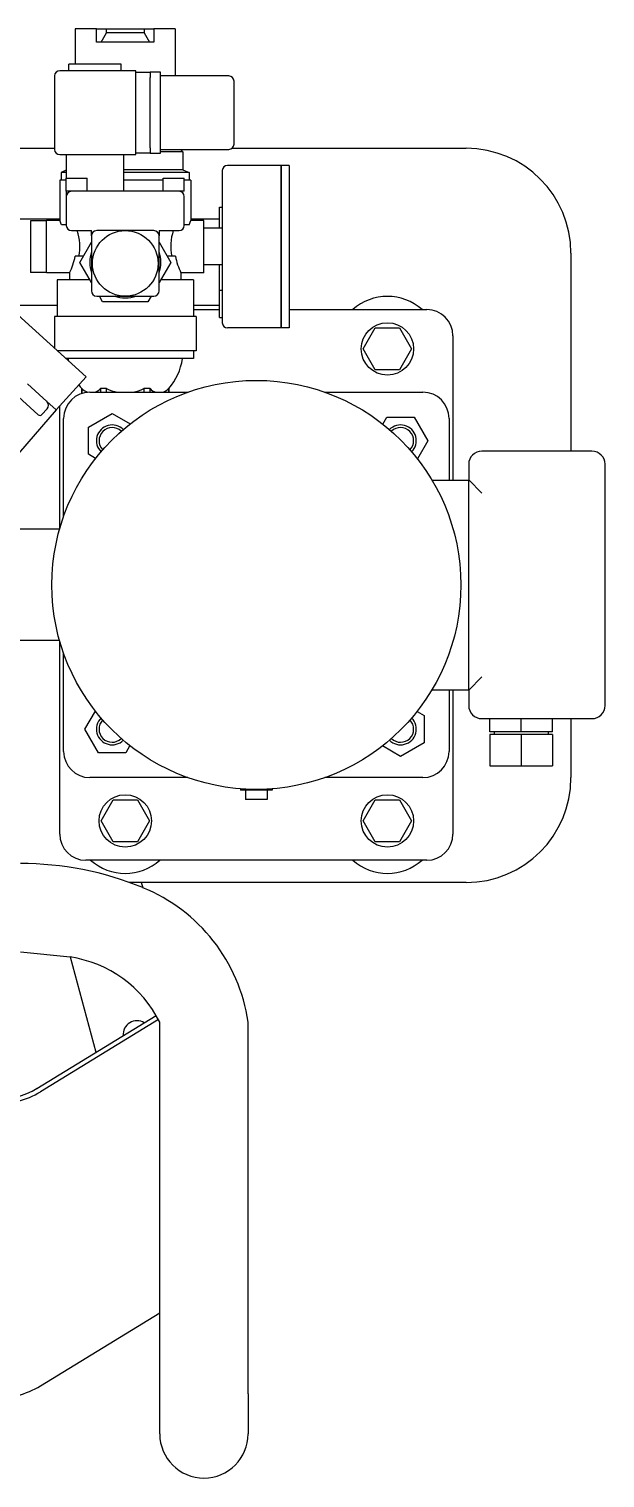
# Model space of a CAD drawing. Extents: x 419008 to 585152, y 366207 to 472224.
# Drawn here: x 470895 to 471115, y 422480 to 423032 of the extents above; entities that cross this region are included whole.
import ezdxf

# ---------------------------------------------------------------- set-up
doc = ezdxf.new("R2010")
doc.units = 0
doc.header["$LTSCALE"] = 50
doc.layers.get('0').update_dxf_attribs({"linetype": 'CONTINUOUS'})
doc.layers.add('eq', color=255, linetype='CONTINUOUS')

# ---------------------------------------------------------------- blocks, each defined once
blk = doc.blocks.new('2Drfxfst_75')
for p, q in [((138.86, 195.5), (130.74, 195.5)), ((130.74, 195.5), (130.74, 182.1)), ((138.86, 190.5), (138.86, 195.5)), ((138.86, 195.5), (142.59, 195.5)), ((140.58, 190.5), (142.59, 194)), ((142.59, 194), (142.59, 195.5)), ((142.59, 195.5), (156.99, 195.5)), ((156.99, 194), (142.59, 194)), ((156.99, 195.5), (160.72, 195.5)), ((156.99, 195.5), (156.99, 194)), ((156.99, 194), (159, 190.5)), ((168.84, 195.5), (160.72, 195.5)), ((160.72, 195.5), (160.72, 190.5)), ((168.84, 195.5), (168.84, 177.6)), ((160.72, 190.5), (138.86, 190.5)), ((122.79, 177.6), (122.79, 149.6)), ((153.79, 179.6), (124.79, 179.6)), ((148.29, 182.1), (128.29, 182.1)), ((128.29, 179.6), (128.29, 182.1)), ((148.29, 179.6), (148.29, 182.1)), ((153.79, 177.6), (153.79, 179.6)), ((159.29, 178.9), (153.79, 178.9)), ((153.79, 149.6), (153.79, 177.6)), ((163.29, 179), (159.29, 179)), ((159.29, 179), (159.29, 177)), ((159.29, 150.2), (159.29, 177)), ((163.29, 177), (163.29, 179)), ((189.29, 177.6), (163.29, 177.6)), ((163.29, 150.2), (163.29, 177)), ((191.29, 151.6), (191.29, 175.6)), ((95.47, 150), (122.79, 150)), ((153.79, 147.6), (153.79, 149.6)), ((159.29, 150.2), (159.29, 148.2)), ((163.29, 148.2), (163.29, 150.2)), ((163.29, 149.6), (189.29, 149.6)), ((170.87, 149.6), (171.79, 148.7)), ((190.49, 150), (279.79, 150)), ((124.79, 147.6), (153.79, 147.6)), ((127.29, 147.6), (127.29, 138.6)), ((149.29, 133.6), (149.29, 147.6)), ((153.79, 148.3), (159.29, 148.3)), ((159.29, 148.2), (163.29, 148.2)), ((171.79, 148.7), (163.29, 148.7)), ((171.79, 148.7), (171.79, 141.82)), ((127.29, 141.61), (125.39, 140.82)), ((127.29, 140.82), (125.39, 140.82)), ((125.39, 140.82), (125.39, 137.82)), ((127.29, 138.6), (135.29, 138.6)), ((127.29, 133.6), (127.29, 138.6)), ((135.29, 133.6), (135.29, 138.6)), ((149.79, 141.82), (149.29, 141.82)), ((149.79, 140.82), (149.29, 140.82)), ((171.79, 141.82), (149.79, 141.82)), ((174.19, 140.82), (149.79, 140.82)), ((164.29, 138.6), (172.29, 138.6)), ((164.29, 133.6), (164.29, 138.6)), ((171.79, 141.82), (174.19, 140.82)), ((172.29, 133.6), (172.29, 138.6)), ((174.19, 140.82), (174.19, 137.82)), ((186.79, 141.5), (186.79, 83.5)), ((209.29, 143.5), (188.79, 143.5)), ((209.29, 143.5), (209.29, 81.5)), ((209.29, 81.5), (209.29, 143.5)), ((212.29, 143.5), (209.29, 143.5)), ((212.29, 143.5), (212.29, 112.5)), ((127.29, 137.82), (124.79, 137.82)), ((124.79, 137.82), (124.79, 122.5)), ((134.75, 133.6), (127.29, 133.6)), ((127.29, 133.6), (127.29, 131.6)), ((164.83, 133.6), (134.75, 133.6)), ((149.79, 137.82), (149.29, 137.82)), ((164.29, 137.82), (149.79, 137.82)), ((172.29, 133.6), (164.83, 133.6)), ((174.79, 137.82), (172.29, 137.82)), ((174.79, 137.82), (174.79, 122.5)), ((127.29, 131.6), (127.29, 120.6)), ((172.29, 120.6), (172.29, 131.6)), ((185.79, 119.5), (185.79, 127.57)), ((185.79, 127.57), (186.79, 127.57)), ((124.79, 123), (99.79, 123)), ((113.59, 122.35), (113.59, 102.65)), ((119.79, 122.35), (113.59, 122.35)), ((119.79, 102.5), (119.79, 122.5)), ((124.79, 122.5), (119.79, 122.5)), ((125.41, 120.82), (124.79, 122.5)), ((174.17, 120.82), (174.79, 122.5)), ((185.79, 123), (174.79, 123)), ((179.79, 122.5), (174.79, 122.5)), ((179.79, 102.5), (179.79, 122.5)), ((127.29, 120.82), (125.41, 120.82)), ((129.29, 118.6), (136.89, 118.6)), ((136.89, 116.6), (136.89, 118.6)), ((136.89, 116.6), (136.89, 95.6)), ((160.69, 118.6), (138.89, 118.6)), ((162.69, 118.6), (170.29, 118.6)), ((162.69, 118.6), (162.69, 116.6)), ((162.69, 95.6), (162.69, 116.6)), ((174.17, 120.82), (172.29, 120.82)), ((186.79, 119.5), (179.79, 119.5)), ((132.47, 106.5), (136.89, 114.16)), ((162.69, 114.16), (167.11, 106.5)), ((212.29, 112.5), (212.29, 81.5)), ((133.81, 108.82), (130.68, 108.82)), ((136.89, 98.84), (132.47, 106.5)), ((167.11, 106.5), (162.69, 98.84)), ((168.9, 108.82), (165.77, 108.82)), ((186.79, 105.5), (179.79, 105.5)), ((185.79, 95.96), (185.79, 105.5)), ((319.79, 110), (319.79, 34.5)), ((119.79, 102.65), (113.59, 102.65)), ((128.54, 102.5), (119.79, 102.5)), ((136.33, 99.82), (123.79, 99.82)), ((123.79, 99.82), (123.79, 85.82)), ((128.54, 102.5), (128.54, 99.82)), ((175.79, 99.82), (163.25, 99.82)), ((171.04, 102.5), (171.04, 99.82)), ((179.79, 102.5), (171.04, 102.5)), ((175.79, 99.82), (175.79, 85.82)), ((185.79, 95.96), (186.79, 95.96)), ((185.79, 85.43), (185.79, 95.96)), ((123.79, 90), (100.79, 90)), ((138.89, 93.6), (160.69, 93.6)), ((141.13, 91.5), (139.92, 93.6)), ((158.45, 91.5), (141.13, 91.5)), ((159.66, 93.6), (158.45, 91.5)), ((185.79, 90), (175.79, 90)), ((175.79, 88.5), (185.79, 88.5)), ((212.29, 88.5), (264.79, 88.5)), ((121.12, 75.33), (107.42, 87.76)), ((149.79, 85.82), (122.79, 85.82)), ((122.79, 85.82), (122.79, 73.81)), ((176.79, 85.82), (149.79, 85.82)), ((176.79, 85.82), (176.79, 72.82)), ((185.79, 85.43), (186.79, 85.43)), ((209.29, 81.5), (188.79, 81.5)), ((212.29, 81.5), (209.29, 81.5)), ((240.55, 73.5), (245.17, 81.5)), ((245.17, 81.5), (254.41, 81.5)), ((254.41, 81.5), (259.03, 73.5)), ((274.79, 78.5), (274.79, 23.5)), ((134.82, 62.9), (121.12, 75.33)), ((149.79, 72.82), (123.88, 72.82)), ((176.79, 72.82), (149.79, 72.82)), ((175.79, 72.82), (175.79, 69.82)), ((245.17, 65.5), (240.55, 73.5)), ((259.03, 73.5), (254.41, 65.5)), ((149.79, 69.82), (127.19, 69.82)), ((175.79, 69.82), (149.79, 69.82)), ((134.82, 62.9), (123.39, 50.31)), ((254.41, 65.5), (245.17, 65.5)), ((107.55, 56.58), (116.58, 48.39)), ((119.87, 53.5), (112.54, 60.15)), ((133.24, 58.38), (133.19, 58.38)), ((133.19, 58.38), (133.19, 56.51)), ((133.24, 56.52), (133.24, 58.38)), ((136.29, 57), (173.68, 57)), ((140.36, 58.38), (140.36, 57)), ((142.68, 58.38), (140.36, 58.38)), ((142.68, 57), (142.68, 58.38)), ((156.9, 58.38), (156.9, 57)), ((159.23, 58.38), (156.9, 58.38)), ((159.23, 57), (159.23, 58.38)), ((166.34, 58.38), (166.34, 57)), ((166.39, 58.38), (166.34, 58.38)), ((166.39, 58.38), (166.39, 57)), ((225.9, 57), (263.29, 57)), ((123.39, 50.31), (84.18, 4.87)), ((118, 48.45), (120.01, 50.68)), ((123.39, 50.31), (119.87, 53.5)), ((123.39, 50.31), (119.87, 53.5)), ((124.79, 4.92), (124.79, 51.85)), ((126.29, 9.61), (126.29, 47)), ((135.79, 43.7), (144.79, 48.89)), ((144.79, 48.89), (151.69, 44.91)), ((248.03, 44.79), (249.59, 47.5)), ((249.59, 47.5), (259.99, 47.5)), ((259.99, 47.5), (265.18, 38.5)), ((273.29, 47), (273.29, 23.5)), ((135.79, 33.3), (135.79, 43.7)), ((138.5, 31.74), (135.79, 33.3)), ((265.18, 38.5), (261.2, 31.6)), ((312.79, 34.5), (285.79, 34.5)), ((327.79, 34.5), (312.79, 34.5)), ((280.79, 29.5), (280.79, 23.6)), ((332.79, -62.5), (332.79, 29.5)), ((266.75, 23.5), (280.79, 23.5)), ((280.79, 18.5), (280.79, 23.6)), ((280.79, 23.6), (285.79, 18.5)), ((280.79, -51.5), (280.79, 18.5)), ((124.73, 4.7), (90.79, 4.7)), ((124.73, -37.7), (93.89, -37.7)), ((124.79, -111.5), (124.79, -37.92)), ((126.29, -80), (126.29, -42.61)), ((280.79, -56.6), (280.79, -51.5)), ((280.79, -56.6), (285.79, -51.5)), ((266.75, -56.5), (280.79, -56.5)), ((273.29, -56.5), (273.29, -80)), ((274.79, -56.5), (274.79, -111.5)), ((280.79, -56.6), (280.79, -62.5)), ((134.4, -71.5), (138.38, -64.6)), ((261.08, -64.74), (263.79, -66.3)), ((263.79, -66.3), (263.79, -76.7)), ((139.59, -80.5), (134.4, -71.5)), ((285.79, -67.5), (312.79, -67.5)), ((288.79, -72.5), (288.79, -67.5)), ((300.79, -72.5), (300.79, -67.5)), ((312.79, -67.5), (327.79, -67.5)), ((312.79, -72.5), (312.79, -67.5)), ((319.79, -67.5), (319.79, -90)), ((263.79, -76.7), (254.79, -81.89)), ((300.79, -72.5), (288.79, -72.5)), ((288.79, -73.5), (288.79, -85.5)), ((300.79, -73.5), (288.79, -73.5)), ((290.49, -72.5), (290.49, -73.5)), ((312.79, -72.5), (300.79, -72.5)), ((300.79, -73.5), (300.79, -85.5)), ((312.79, -73.5), (300.79, -73.5)), ((311.09, -72.5), (311.09, -73.5)), ((312.79, -73.5), (312.79, -85.5)), ((149.99, -80.5), (139.59, -80.5)), ((151.55, -77.79), (149.99, -80.5)), ((254.79, -81.89), (247.89, -77.91)), ((288.79, -85.5), (300.79, -85.5)), ((300.79, -85.5), (312.79, -85.5)), ((173.68, -90), (136.29, -90)), ((263.29, -90), (225.9, -90)), ((140.55, -106.5), (145.17, -98.5)), ((145.17, -98.5), (154.41, -98.5)), ((154.41, -98.5), (159.03, -106.5)), ((193.79, -94.27), (193.79, -94.75)), ((205.79, -94.75), (193.79, -94.75)), ((195.64, -94.75), (195.64, -98.35)), ((203.94, -98.35), (195.64, -98.35)), ((203.94, -94.75), (203.94, -98.35)), ((205.79, -94.27), (205.79, -94.75)), ((240.55, -106.5), (245.17, -98.5)), ((245.17, -98.5), (254.41, -98.5)), ((254.41, -98.5), (259.03, -106.5)), ((145.17, -114.5), (140.55, -106.5)), ((159.03, -106.5), (154.41, -114.5)), ((245.17, -114.5), (240.55, -106.5)), ((259.03, -106.5), (254.41, -114.5)), ((154.41, -114.5), (145.17, -114.5)), ((254.41, -114.5), (245.17, -114.5)), ((264.79, -121.5), (134.79, -121.5)), ((279.79, -130), (151.38, -130)), ((155.91, -130), (156.44, -131.96)), ((109.79, -156.47), (128.72, -158.4)), ((128.72, -158.4), (138.62, -194.75)), ((116.12, -208.49), (161.58, -180.71)), ((162.44, -182.27), (117.42, -209.79)), ((162.94, -325), (162.94, -183.24)), ((196.64, -325), (196.64, -183.24)), ((117.42, -321.95), (162.94, -294.13)), ((162.94, -340.25), (162.94, -325)), ((196.64, -325), (196.64, -340.25))]:
    blk.add_line(p, q)
for centre, radius in [((149.79, 106.1), 12.5), ((249.79, 73.5), 10), ((199.79, -16.5), 78), ((149.79, -106.5), 10), ((249.79, -106.5), 10)]:
    blk.add_circle(centre, radius)
for centre, radius, start, end in [((124.79, 177.6), 2, 90, 180), ((189.29, 175.6), 2, 0, 90), ((124.79, 149.6), 2, 180, 270), ((189.29, 151.6), 2, 270, 0), ((279.79, 110), 40, 0, 90), ((188.79, 141.5), 2, 90, 180), ((129.29, 131.6), 2, 90, 180), ((170.29, 131.6), 2, 0, 90), ((129.29, 120.6), 2, 180, 270), ((113.2, 112.54), 19.25, 348.8442, 18.348), ((138.89, 116.6), 2, 90, 180), ((160.69, 116.6), 2, 0, 90), ((186.38, 112.54), 19.25, 161.652, 191.1558), ((170.29, 120.6), 2, 270, 0), ((149.79, 106.5), 13.55, 162.1813, 197.8187), ((149.79, 106.5), 13.55, 342.1813, 17.8187), ((104.39, 114.21), 26.84, 334.1341, 348.4115), ((195.19, 114.21), 26.84, 191.5885, 205.8659), ((138.89, 95.6), 2, 180, 270), ((160.69, 95.6), 2, 270, 0), ((149.79, 106.5), 13.55, 252.1813, 287.8187), ((249.79, 73.5), 20, 48.5904, 131.4096), ((264.79, 78.5), 10, 0, 90), ((188.79, 83.5), 2, 180, 270), ((149.79, 72.82), 22, 187.8375, 190.085), ((149.79, 72.82), 22, 318.9857, 352.1625), ((136.29, 47), 10, 90, 180), ((149.79, 72.82), 22, 216.181, 221.0143), ((149.79, 72.82), 16.09, 243.7794, 259.3874), ((149.79, 72.82), 16.09, 280.6126, 296.2206), ((263.29, 47), 10, 0, 90), ((118.47, 51.96), 2.08, 41.4921, 47.7876), ((118.53, 52.02), 2, 317.7797, 41.3617), ((117.26, 49.13), 1, 227.7797, 317.7797), ((144.79, 38.5), 6, 44.8772, 225.1228), ((254.79, 38.5), 6, 314.8772, 135.1228), ((144.79, 38.5), 5, 45.663, 224.337), ((254.79, 38.5), 5, 315.663, 134.337), ((285.79, 29.5), 5, 90, 180), ((327.79, 29.5), 5, 0, 90), ((285.79, -62.5), 5, 180, 270), ((327.79, -62.5), 5, 270, 360), ((144.79, -71.5), 6, 134.8772, 315.1228), ((144.79, -71.5), 5, 135.663, 314.337), ((254.79, -71.5), 6, 224.8772, 45.1228), ((254.79, -71.5), 5, 225.663, 44.337), ((136.29, -80), 10, 180, 270), ((263.29, -80), 10, 270, 0), ((279.79, -90), 40, 270, 0), ((134.79, -111.5), 10, 180, 270), ((264.79, -111.5), 10, 270, 0), ((149.79, -106.5), 20, 228.5904, 311.4096), ((249.79, -106.5), 20, 228.5904, 311.4096), ((110.05, -244.41), 121.65, 67.5828, 90.1245), ((131.91, -192.59), 65.4, 8.2187, 67.9675), ((122.02, -203.63), 45.72, 26.4843, 81.5754), ((154.23, -187.97), 5.25, 58.1238, 184.7307), ((179.79, -340.25), 16.85, 180, 0)]:
    blk.add_arc(centre, radius, start, end)
for centre, major_axis, ratio, start_param, end_param in [((136.8, 72.82), (0, -16.09), 0.5, 5.82555, 6.111155), ((136.8, 72.82), (0, -16.09), 0.5, 0.185225, 0.457636), ((162.78, 72.82), (0, -16.09), 0.5, 5.82555, 6.097961), ((162.78, 72.82), (0, -16.09), 0.5, 0.185225, 0.457636), ((98.89, -191.23), (28, 0), 0.782115, 4.712389, 5.375614), ((98.89, -191.23), (30.1, 0), 0.782115, 4.712389, 5.375614), ((98.89, -303.4), (-30.1, 0), 0.782115, 1.570796, 2.234021)]:
    blk.add_ellipse(centre, major_axis=major_axis, ratio=ratio, start_param=start_param, end_param=end_param)

msp = doc.modelspace()

# ---------------------------------------------------------------- block references
at = {"layer": 'eq'}
msp.add_blockref('2Drfxfst_75', (470781.79, 422836.97, 107.72), dxfattribs=at)

doc.saveas('drawing.dxf')
